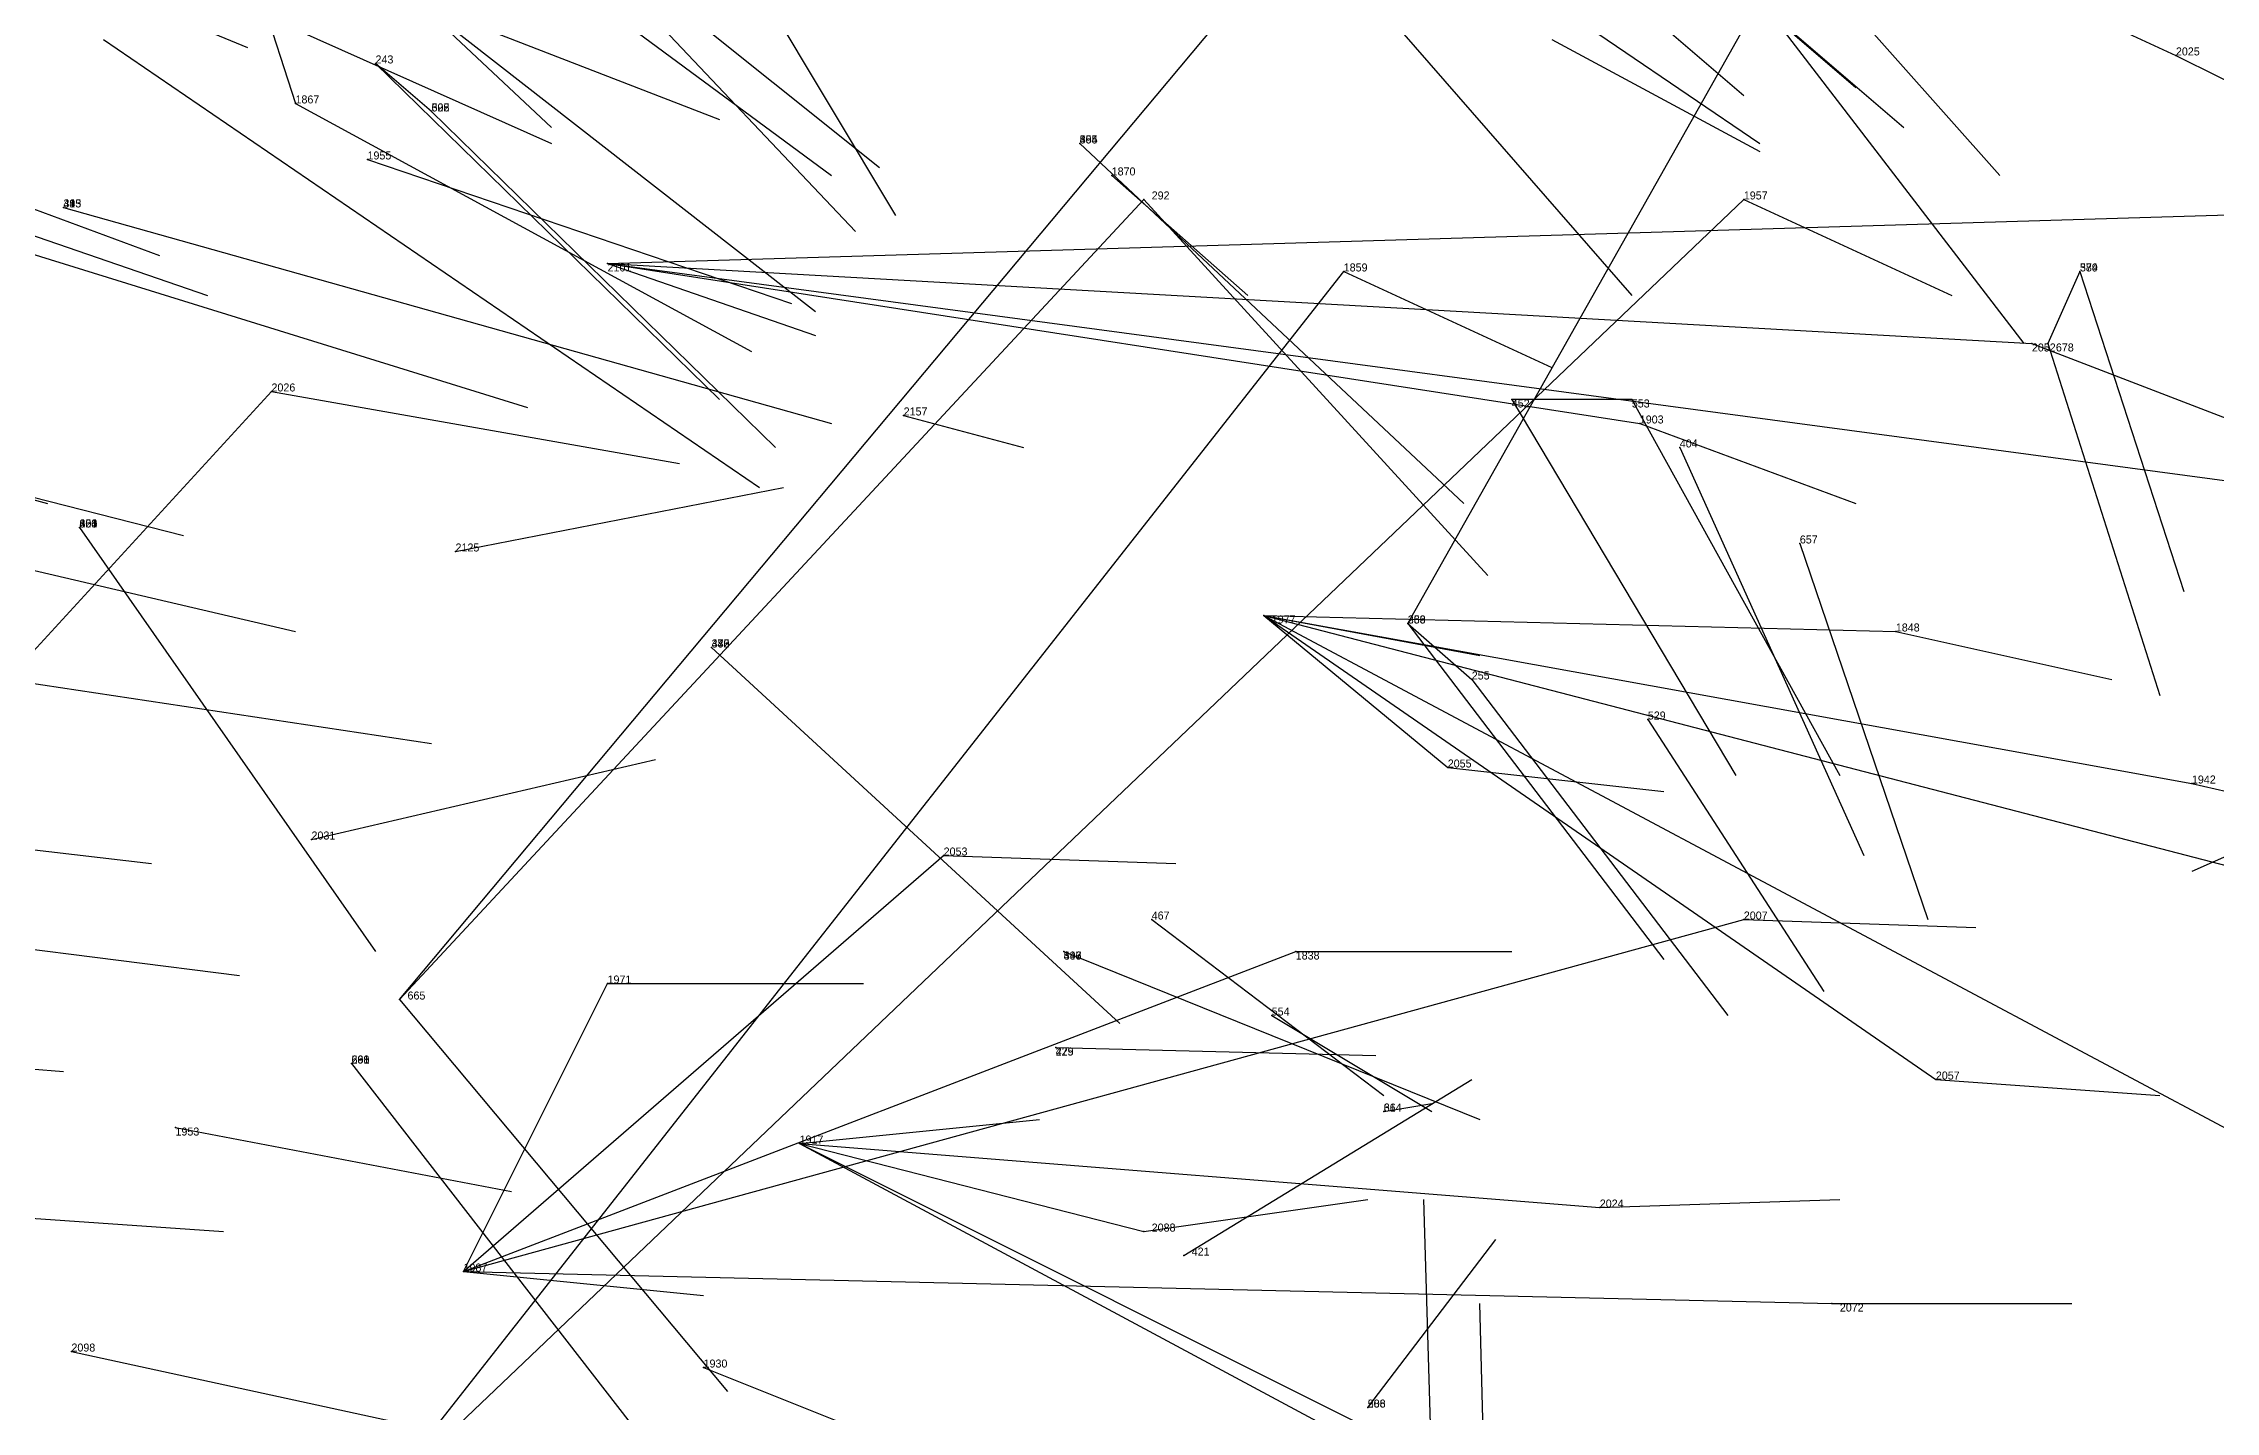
# Model space of a CAD drawing. Extents: x -747426.44 to -747424.45, y -964659.9 to -964657.28.
# Drawn here: x -747425.7495 to -747425.478, y -964658.3135 to -964658.1425 of the extents above; entities that cross this region are included whole.
import ezdxf

# ---------------------------------------------------------------- set-up
doc = ezdxf.new("R2010")
doc.units = 0
for name, color, linetype in [('Facilities', 3, 'CONTINUOUS'), ('Facilities_lines', 3, 'CONTINUOUS'), ('Normals', 1, 'CONTINUOUS'), ('Source_points', 5, 'CONTINUOUS'), ('Text', 3, 'CONTINUOUS')]:
    doc.layers.add(name, color=color, linetype=linetype)

msp = doc.modelspace()

# ---------------------------------------------------------------- linework, layer by layer
at = {"layer": 'Facilities', "color": 3}
for p in [(-747425.701, -964658.151, 137.248), (-747425.709, -964658.157, 137.435), (-747425.62, -964658.155, 137.207), (-747425.616, -964658.159, 137.405), (-747425.747, -964658.163, 137.314), (-747425.679, -964658.17, 137.419), (-747425.495, -964658.171, 137.141), (-747425.551, -964658.187, 137.088), (-747425.642, -964658.189, 137.414), (-747425.545, -964658.193, 137.099), (-747425.745, -964658.203, 137.248), (-747425.698, -964658.206, 137.43), (-747425.53, -964658.205, 137.101), (-747425.597, -964658.214, 137.401), (-747425.579, -964658.215, 137.117), (-747425.666, -964658.218, 137.158), (-747425.549, -964658.227, 137.101), (-747425.716, -964658.242, 137.431), (-747425.611, -964658.252, 137.038), (-747425.622, -964658.256, 137.165), (-747425.705, -964658.262, 137.168), (-747425.596, -964658.264, 137.04), (-747425.623, -964658.268, 137.107), (-747425.711, -964658.27, 137.168), (-747425.582, -964658.276, 137.052), (-747425.733, -964658.278, 137.432), (-747425.655, -964658.28, 137.41), (-747425.607, -964658.294, 137.11), (-747425.697, -964658.296, 137.427), (-747425.746, -964658.306, 137.443), (-747425.667, -964658.308, 137.421), (-747425.584, -964658.313, 137.104)]:
    msp.add_point(p, dxfattribs=at)
at = {"layer": 'Facilities_lines', "color": 3}
for p, q in [((-747425.752, -964658.045, 137.492), (-747425.718, -964658.15, 137.444)), ((-747425.55, -964658.113, 137.397), (-747425.483, -964658.144, 137.376)), ((-747425.705, -964658.262, 137.168), (-747425.592, -964658.127, 137.178)), ((-747425.579, -964658.215, 137.117), (-747425.535, -964658.137, 137.174)), ((-747425.701, -964658.151, 137.248), (-747425.708, -964658.145, 137.247)), ((-747425.701, -964658.151, 137.248), (-747425.701, -964658.151, 137.248)), ((-747425.701, -964658.151, 137.248), (-747425.701, -964658.151, 137.248)), ((-747425.62, -964658.155, 137.207), (-747425.62, -964658.155, 137.207)), ((-747425.62, -964658.155, 137.207), (-747425.62, -964658.155, 137.207)), ((-747425.708, -964658.325, 137.428), (-747425.537, -964658.162, 137.383)), ((-747425.705, -964658.262, 137.168), (-747425.612, -964658.162, 137.198)), ((-747425.747, -964658.163, 137.314), (-747425.747, -964658.163, 137.314)), ((-747425.747, -964658.163, 137.314), (-747425.747, -964658.163, 137.314)), ((-747425.679, -964658.17, 137.419), (-747425.445, -964658.163, 137.362)), ((-747425.708, -964658.325, 137.428), (-747425.587, -964658.171, 137.398)), ((-747425.679, -964658.17, 137.419), (-747425.55, -964658.19, 137.393)), ((-747425.679, -964658.17, 137.419), (-747425.463, -964658.199, 137.363)), ((-747425.679, -964658.17, 137.419), (-747425.501, -964658.18, 137.377)), ((-747425.495, -964658.171, 137.141), (-747425.499, -964658.18, 137.122)), ((-747425.495, -964658.171, 137.141), (-747425.495, -964658.171, 137.141)), ((-747425.754, -964658.222, 137.455), (-747425.721, -964658.186, 137.436)), ((-747425.551, -964658.187, 137.088), (-747425.566, -964658.187, 137.096)), ((-747425.745, -964658.203, 137.248), (-747425.745, -964658.203, 137.248)), ((-747425.745, -964658.203, 137.248), (-747425.745, -964658.203, 137.248)), ((-747425.745, -964658.203, 137.248), (-747425.745, -964658.203, 137.248)), ((-747425.745, -964658.203, 137.248), (-747425.745, -964658.203, 137.248)), ((-747425.597, -964658.214, 137.401), (-747425.481, -964658.235, 137.364)), ((-747425.597, -964658.214, 137.401), (-747425.518, -964658.216, 137.379)), ((-747425.597, -964658.214, 137.401), (-747425.574, -964658.233, 137.394)), ((-747425.597, -964658.214, 137.401), (-747425.513, -964658.272, 137.373)), ((-747425.597, -964658.214, 137.401), (-747425.443, -964658.254, 137.349)), ((-747425.597, -964658.214, 137.401), (-747425.432, -964658.302, 137.354)), ((-747425.579, -964658.215, 137.117), (-747425.571, -964658.222, 137.108)), ((-747425.579, -964658.215, 137.117), (-747425.579, -964658.215, 137.117)), ((-747425.579, -964658.215, 137.117), (-747425.579, -964658.215, 137.117)), ((-747425.666, -964658.218, 137.158), (-747425.666, -964658.218, 137.158)), ((-747425.666, -964658.218, 137.158), (-747425.666, -964658.218, 137.158)), ((-747425.666, -964658.218, 137.158), (-747425.666, -964658.218, 137.158)), ((-747425.697, -964658.296, 137.427), (-747425.637, -964658.244, 137.409)), ((-747425.697, -964658.296, 137.427), (-747425.537, -964658.252, 137.389)), ((-747425.697, -964658.296, 137.427), (-747425.593, -964658.256, 137.394)), ((-747425.622, -964658.256, 137.165), (-747425.622, -964658.256, 137.165)), ((-747425.622, -964658.256, 137.165), (-747425.622, -964658.256, 137.165)), ((-747425.697, -964658.296, 137.427), (-747425.679, -964658.26, 137.426)), ((-747425.623, -964658.268, 137.107), (-747425.623, -964658.268, 137.107)), ((-747425.711, -964658.27, 137.168), (-747425.711, -964658.27, 137.168)), ((-747425.711, -964658.27, 137.168), (-747425.711, -964658.27, 137.168)), ((-747425.711, -964658.27, 137.168), (-747425.711, -964658.27, 137.168)), ((-747425.711, -964658.27, 137.168), (-747425.711, -964658.27, 137.168)), ((-747425.582, -964658.276, 137.052), (-747425.582, -964658.276, 137.052)), ((-747425.655, -964658.28, 137.41), (-747425.543, -964658.336, 137.385)), ((-747425.655, -964658.28, 137.41), (-747425.555, -964658.288, 137.39)), ((-747425.655, -964658.28, 137.41), (-747425.573, -964658.324, 137.391)), ((-747425.655, -964658.28, 137.41), (-747425.612, -964658.291, 137.405)), ((-747425.697, -964658.296, 137.427), (-747425.526, -964658.3, 137.384)), ((-747425.584, -964658.313, 137.104), (-747425.584, -964658.313, 137.104))]:
    msp.add_line(p, q, dxfattribs=at)
at = {"layer": 'Normals', "color": 1}
for p, q in [((-747425.731, -964658.1, 137.311), (-747425.651, -964658.159, 137.297)), ((-747425.579, -964658.113, 137.168), (-747425.537, -964658.149, 137.251)), ((-747425.579, -964658.113, 137.168), (-747425.537, -964658.149, 137.251)), ((-747425.565, -964658.112, 137.17), (-747425.523, -964658.148, 137.253)), ((-747425.789, -964658.116, 137.503), (-747425.724, -964658.143, 137.574)), ((-747425.758, -964658.116, 137.388), (-747425.665, -964658.152, 137.381)), ((-747425.7, -964658.114, 137.443), (-747425.645, -964658.158, 137.514)), ((-747425.559, -964658.117, 137.18), (-747425.517, -964658.153, 137.263)), ((-747425.585, -964658.121, 137.168), (-747425.535, -964658.155, 137.248)), ((-747425.718, -964658.123, 137.264), (-747425.686, -964658.153, 137.354)), ((-747425.537, -964658.123, 137.183), (-747425.505, -964658.159, 137.271)), ((-747425.537, -964658.123, 137.183), (-747425.505, -964658.159, 137.271)), ((-747425.592, -964658.127, 137.178), (-747425.551, -964658.174, 137.256)), ((-747425.742, -964658.13, 137.46), (-747425.686, -964658.155, 137.539)), ((-747425.684, -964658.128, 137.435), (-747425.648, -964658.166, 137.52)), ((-747425.661, -964658.134, 137.418), (-747425.643, -964658.164, 137.512)), ((-747425.703, -964658.137, 137.257), (-747425.653, -964658.176, 137.334)), ((-747425.535, -964658.137, 137.174), (-747425.502, -964658.18, 137.258)), ((-747425.742, -964658.142, 137.313), (-747425.66, -964658.198, 137.3)), ((-747425.561, -964658.142, 137.398), (-747425.535, -964658.156, 137.493)), ((-747425.8, -964658.145, 137.504), (-747425.735, -964658.169, 137.576)), ((-747425.708, -964658.145, 137.247), (-747425.665, -964658.187, 137.327)), ((-747425.483, -964658.144, 137.376), (-747425.457, -964658.157, 137.472)), ((-747425.718, -964658.15, 137.444), (-747425.661, -964658.181, 137.52)), ((-747425.701, -964658.151, 137.248), (-747425.658, -964658.193, 137.328)), ((-747425.701, -964658.151, 137.248), (-747425.658, -964658.193, 137.328)), ((-747425.701, -964658.151, 137.248), (-747425.658, -964658.193, 137.328)), ((-747425.79, -964658.153, 137.476), (-747425.729, -964658.174, 137.552)), ((-747425.709, -964658.157, 137.435), (-747425.656, -964658.175, 137.517)), ((-747425.62, -964658.155, 137.207), (-747425.572, -964658.2, 137.282)), ((-747425.62, -964658.155, 137.207), (-747425.572, -964658.2, 137.282)), ((-747425.62, -964658.155, 137.207), (-747425.572, -964658.2, 137.282)), ((-747425.616, -964658.159, 137.405), (-747425.599, -964658.174, 137.502)), ((-747425.612, -964658.162, 137.198), (-747425.569, -964658.209, 137.275)), ((-747425.537, -964658.162, 137.383), (-747425.511, -964658.174, 137.479)), ((-747425.747, -964658.163, 137.314), (-747425.651, -964658.19, 137.304)), ((-747425.747, -964658.163, 137.314), (-747425.651, -964658.19, 137.304)), ((-747425.747, -964658.163, 137.314), (-747425.651, -964658.19, 137.304)), ((-747425.76, -964658.166, 137.461), (-747425.689, -964658.188, 137.528)), ((-747425.679, -964658.17, 137.419), (-747425.653, -964658.179, 137.515)), ((-747425.587, -964658.171, 137.398), (-747425.561, -964658.183, 137.494)), ((-747425.495, -964658.171, 137.141), (-747425.482, -964658.211, 137.232)), ((-747425.495, -964658.171, 137.141), (-747425.482, -964658.211, 137.232)), ((-747425.818, -964658.181, 137.505), (-747425.749, -964658.2, 137.575)), ((-747425.501, -964658.18, 137.377), (-747425.475, -964658.19, 137.473)), ((-747425.499, -964658.18, 137.122), (-747425.485, -964658.224, 137.211)), ((-747425.721, -964658.186, 137.436), (-747425.67, -964658.195, 137.522)), ((-747425.566, -964658.187, 137.096), (-747425.538, -964658.234, 137.18)), ((-747425.551, -964658.187, 137.088), (-747425.525, -964658.234, 137.172)), ((-747425.795, -964658.188, 137.488), (-747425.732, -964658.204, 137.564)), ((-747425.642, -964658.189, 137.414), (-747425.627, -964658.193, 137.513)), ((-747425.55, -964658.19, 137.393), (-747425.523, -964658.2, 137.489)), ((-747425.545, -964658.193, 137.099), (-747425.522, -964658.244, 137.182)), ((-747425.698, -964658.206, 137.43), (-747425.657, -964658.198, 137.521)), ((-747425.778, -964658.202, 137.471), (-747425.718, -964658.216, 137.55)), ((-747425.745, -964658.203, 137.248), (-747425.708, -964658.256, 137.324)), ((-747425.745, -964658.203, 137.248), (-747425.708, -964658.256, 137.324)), ((-747425.745, -964658.203, 137.248), (-747425.708, -964658.256, 137.324)), ((-747425.745, -964658.203, 137.248), (-747425.708, -964658.256, 137.324)), ((-747425.745, -964658.203, 137.248), (-747425.708, -964658.256, 137.324)), ((-747425.53, -964658.205, 137.101), (-747425.514, -964658.252, 137.188)), ((-747425.597, -964658.214, 137.401), (-747425.57, -964658.219, 137.497)), ((-747425.579, -964658.215, 137.117), (-747425.547, -964658.257, 137.202)), ((-747425.579, -964658.215, 137.117), (-747425.547, -964658.257, 137.202)), ((-747425.579, -964658.215, 137.117), (-747425.547, -964658.257, 137.202)), ((-747425.518, -964658.216, 137.379), (-747425.491, -964658.222, 137.475)), ((-747425.666, -964658.218, 137.158), (-747425.615, -964658.265, 137.23)), ((-747425.666, -964658.218, 137.158), (-747425.615, -964658.265, 137.23)), ((-747425.666, -964658.218, 137.158), (-747425.615, -964658.265, 137.23)), ((-747425.666, -964658.218, 137.158), (-747425.615, -964658.265, 137.23)), ((-747425.754, -964658.222, 137.455), (-747425.701, -964658.23, 137.54)), ((-747425.571, -964658.222, 137.108), (-747425.539, -964658.264, 137.193)), ((-747425.549, -964658.227, 137.101), (-747425.527, -964658.261, 137.193)), ((-747425.716, -964658.242, 137.431), (-747425.673, -964658.232, 137.521)), ((-747425.574, -964658.233, 137.394), (-747425.547, -964658.236, 137.49)), ((-747425.481, -964658.235, 137.364), (-747425.455, -964658.241, 137.46)), ((-747425.796, -964658.238, 137.472), (-747425.736, -964658.245, 137.552)), ((-747425.637, -964658.244, 137.409), (-747425.608, -964658.245, 137.505)), ((-747425.472, -964658.242, 137.109), (-747425.481, -964658.246, 137.208)), ((-747425.78, -964658.252, 137.455), (-747425.725, -964658.259, 137.538)), ((-747425.611, -964658.252, 137.038), (-747425.582, -964658.274, 137.131)), ((-747425.537, -964658.252, 137.389), (-747425.508, -964658.253, 137.485)), ((-747425.622, -964658.256, 137.165), (-747425.57, -964658.277, 137.248)), ((-747425.622, -964658.256, 137.165), (-747425.57, -964658.277, 137.248)), ((-747425.622, -964658.256, 137.165), (-747425.57, -964658.277, 137.248)), ((-747425.593, -964658.256, 137.394), (-747425.566, -964658.256, 137.49)), ((-747425.679, -964658.26, 137.426), (-747425.647, -964658.26, 137.521)), ((-747425.705, -964658.262, 137.168), (-747425.664, -964658.311, 137.244)), ((-747425.808, -964658.266, 137.473), (-747425.747, -964658.271, 137.552)), ((-747425.596, -964658.264, 137.04), (-747425.576, -964658.276, 137.137)), ((-747425.623, -964658.268, 137.107), (-747425.583, -964658.269, 137.199)), ((-747425.623, -964658.268, 137.107), (-747425.583, -964658.269, 137.199)), ((-747425.711, -964658.27, 137.168), (-747425.673, -964658.319, 137.246)), ((-747425.711, -964658.27, 137.168), (-747425.673, -964658.319, 137.246)), ((-747425.711, -964658.27, 137.168), (-747425.673, -964658.319, 137.246)), ((-747425.711, -964658.27, 137.168), (-747425.673, -964658.319, 137.246)), ((-747425.711, -964658.27, 137.168), (-747425.673, -964658.319, 137.246)), ((-747425.607, -964658.294, 137.11), (-747425.571, -964658.272, 137.201)), ((-747425.513, -964658.272, 137.373), (-747425.485, -964658.274, 137.469)), ((-747425.582, -964658.276, 137.052), (-747425.576, -964658.275, 137.152)), ((-747425.582, -964658.276, 137.052), (-747425.576, -964658.275, 137.152)), ((-747425.733, -964658.278, 137.432), (-747425.691, -964658.286, 137.522)), ((-747425.655, -964658.28, 137.41), (-747425.625, -964658.277, 137.505)), ((-747425.784, -964658.287, 137.457), (-747425.727, -964658.291, 137.539)), ((-747425.612, -964658.291, 137.405), (-747425.584, -964658.287, 137.501)), ((-747425.576, -964658.32, 137.105), (-747425.577, -964658.287, 137.199)), ((-747425.555, -964658.288, 137.39), (-747425.525, -964658.287, 137.485)), ((-747425.584, -964658.313, 137.104), (-747425.568, -964658.292, 137.2)), ((-747425.584, -964658.313, 137.104), (-747425.568, -964658.292, 137.2)), ((-747425.697, -964658.296, 137.427), (-747425.667, -964658.299, 137.522)), ((-747425.569, -964658.339, 137.117), (-747425.57, -964658.3, 137.209)), ((-747425.526, -964658.3, 137.384), (-747425.496, -964658.3, 137.479)), ((-747425.746, -964658.306, 137.443), (-747425.7, -964658.316, 137.531)), ((-747425.667, -964658.308, 137.421), (-747425.647, -964658.316, 137.519))]:
    msp.add_line(p, q, dxfattribs=at)
at = {"layer": 'Source_points', "color": 5}
for p in [(-747425.708, -964658.145, 137.247), (-747425.483, -964658.144, 137.376), (-747425.718, -964658.15, 137.444), (-747425.701, -964658.151, 137.248), (-747425.701, -964658.151, 137.248), (-747425.62, -964658.155, 137.207), (-747425.62, -964658.155, 137.207), (-747425.612, -964658.162, 137.198), (-747425.537, -964658.162, 137.383), (-747425.747, -964658.163, 137.314), (-747425.747, -964658.163, 137.314), (-747425.587, -964658.171, 137.398), (-747425.495, -964658.171, 137.141), (-747425.501, -964658.18, 137.377), (-747425.499, -964658.18, 137.122), (-747425.721, -964658.186, 137.436), (-747425.566, -964658.187, 137.096), (-747425.55, -964658.19, 137.393), (-747425.745, -964658.203, 137.248), (-747425.745, -964658.203, 137.248), (-747425.745, -964658.203, 137.248), (-747425.745, -964658.203, 137.248), (-747425.579, -964658.215, 137.117), (-747425.579, -964658.215, 137.117), (-747425.518, -964658.216, 137.379), (-747425.666, -964658.218, 137.158), (-747425.666, -964658.218, 137.158), (-747425.666, -964658.218, 137.158), (-747425.571, -964658.222, 137.108), (-747425.574, -964658.233, 137.394), (-747425.481, -964658.235, 137.364), (-747425.637, -964658.244, 137.409), (-747425.537, -964658.252, 137.389), (-747425.622, -964658.256, 137.165), (-747425.622, -964658.256, 137.165), (-747425.593, -964658.256, 137.394), (-747425.679, -964658.26, 137.426), (-747425.623, -964658.268, 137.107), (-747425.711, -964658.27, 137.168), (-747425.711, -964658.27, 137.168), (-747425.711, -964658.27, 137.168), (-747425.711, -964658.27, 137.168), (-747425.513, -964658.272, 137.373), (-747425.582, -964658.276, 137.052), (-747425.555, -964658.288, 137.39), (-747425.612, -964658.291, 137.405), (-747425.526, -964658.3, 137.384), (-747425.584, -964658.313, 137.104)]:
    msp.add_point(p, dxfattribs=at)

# ---------------------------------------------------------------- texts
at = {"layer": 'Text', "color": 3}
for s, p in [('2025', (-747425.483, -964658.144, 137.376)), ('243', (-747425.708, -964658.145, 137.247)), ('1867', (-747425.718, -964658.15, 137.444)), ('325', (-747425.701, -964658.151, 137.248)), ('592', (-747425.701, -964658.151, 137.248)), ('608', (-747425.701, -964658.151, 137.248)), ('494', (-747425.62, -964658.155, 137.207)), ('305', (-747425.62, -964658.155, 137.207)), ('555', (-747425.62, -964658.155, 137.207)), ('1955', (-747425.709, -964658.157, 137.435)), ('1870', (-747425.616, -964658.159, 137.405)), ('413', (-747425.747, -964658.163, 137.314)), ('445', (-747425.747, -964658.163, 137.314)), ('393', (-747425.747, -964658.163, 137.314)), ('292', (-747425.611, -964658.162, 137.198)), ('1957', (-747425.537, -964658.162, 137.383)), ('2101', (-747425.679, -964658.171, 137.419)), ('1859', (-747425.587, -964658.171, 137.398)), ('584', (-747425.495, -964658.171, 137.141)), ('379', (-747425.495, -964658.171, 137.141)), ('2052', (-747425.501, -964658.181, 137.377)), ('678', (-747425.498, -964658.181, 137.122)), ('2026', (-747425.721, -964658.186, 137.436)), ('452', (-747425.566, -964658.188, 137.096)), ('553', (-747425.551, -964658.188, 137.088)), ('2157', (-747425.642, -964658.189, 137.414)), ('1903', (-747425.55, -964658.19, 137.393)), ('404', (-747425.545, -964658.193, 137.099)), ('420', (-747425.745, -964658.203, 137.248)), ('304', (-747425.745, -964658.203, 137.248)), ('353', (-747425.745, -964658.203, 137.248)), ('661', (-747425.745, -964658.203, 137.248)), ('220', (-747425.745, -964658.203, 137.248)), ('2125', (-747425.698, -964658.206, 137.43)), ('657', (-747425.53, -964658.205, 137.101)), ('1977', (-747425.596, -964658.215, 137.401)), ('366', (-747425.579, -964658.215, 137.117)), ('259', (-747425.579, -964658.215, 137.117)), ('283', (-747425.579, -964658.215, 137.117)), ('440', (-747425.666, -964658.218, 137.158)), ('475', (-747425.666, -964658.218, 137.158)), ('342', (-747425.666, -964658.218, 137.158)), ('383', (-747425.666, -964658.218, 137.158)), ('1848', (-747425.518, -964658.216, 137.379)), ('255', (-747425.571, -964658.222, 137.108)), ('529', (-747425.549, -964658.227, 137.101)), ('2055', (-747425.574, -964658.233, 137.394)), ('1942', (-747425.481, -964658.235, 137.364)), ('2031', (-747425.716, -964658.242, 137.431)), ('2053', (-747425.637, -964658.244, 137.409)), ('467', (-747425.611, -964658.252, 137.038)), ('2007', (-747425.537, -964658.252, 137.389)), ('447', (-747425.622, -964658.257, 137.165)), ('593', (-747425.622, -964658.257, 137.165)), ('396', (-747425.622, -964658.257, 137.165)), ('1838', (-747425.593, -964658.257, 137.394)), ('1971', (-747425.679, -964658.26, 137.426)), ('665', (-747425.704, -964658.262, 137.168)), ('554', (-747425.596, -964658.264, 137.04)), ('479', (-747425.623, -964658.269, 137.107)), ('225', (-747425.623, -964658.269, 137.107)), ('531', (-747425.711, -964658.27, 137.168)), ('591', (-747425.711, -964658.27, 137.168)), ('668', (-747425.711, -964658.27, 137.168)), ('231', (-747425.711, -964658.27, 137.168)), ('630', (-747425.711, -964658.27, 137.168)), ('2057', (-747425.513, -964658.272, 137.373)), ('314', (-747425.582, -964658.276, 137.052)), ('664', (-747425.582, -964658.276, 137.052)), ('1953', (-747425.733, -964658.279, 137.432)), ('1917', (-747425.655, -964658.28, 137.41)), ('2024', (-747425.555, -964658.288, 137.39)), ('2088', (-747425.611, -964658.291, 137.405)), ('421', (-747425.606, -964658.294, 137.11)), ('1987', (-747425.697, -964658.296, 137.427)), ('2072', (-747425.525, -964658.301, 137.384)), ('2098', (-747425.746, -964658.306, 137.443)), ('1930', (-747425.667, -964658.308, 137.421)), ('586', (-747425.584, -964658.313, 137.104)), ('208', (-747425.584, -964658.313, 137.104))]:
    msp.add_text(s, height=0.001, dxfattribs=at).set_placement(p)

doc.saveas('drawing.dxf')
